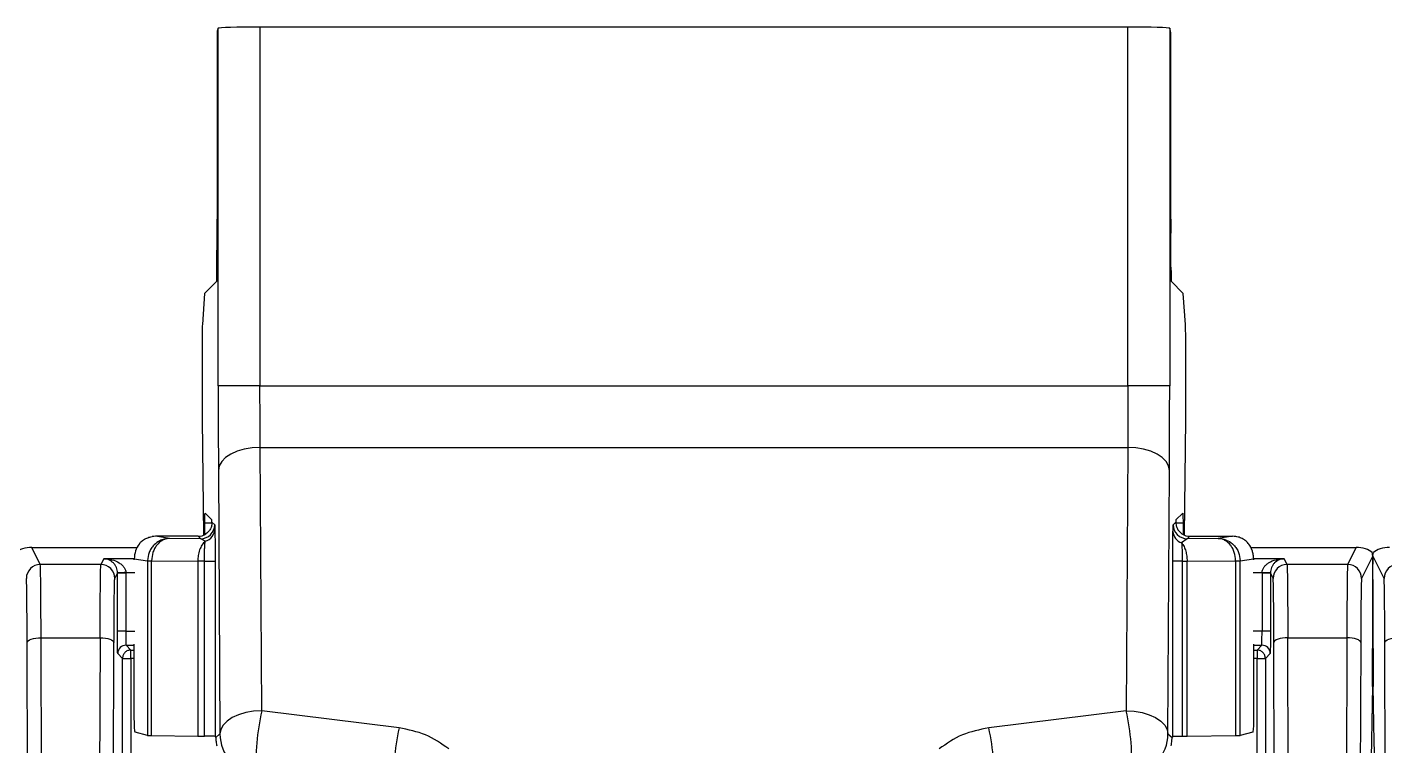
# Model space of a CAD drawing. Header units: inches. Extents: x 897.4 to 914.4, y -8.5 to 2.5.
# Drawn here: x 907.102 to 908.062, y 0.905 to 1.413 of the extents above; entities that cross this region are included whole.
import ezdxf

# ---------------------------------------------------------------- set-up
doc = ezdxf.new("R2010")
doc.units = ezdxf.units.IN
doc.header["$LTSCALE"] = 4
doc.header["$MEASUREMENT"] = 0
doc.layers.get('0').update_dxf_attribs({"linetype": 'CONTINUOUS'})

msp = doc.modelspace()

# ---------------------------------------------------------------- linework, layer by layer
for p, q in [((907.23692, 1.41225), (907.23623, 1.41018)), ((907.23692, 1.15932), (907.23692, 1.41225)), ((907.26644, 1.41302), (907.26644, 1.15932)), ((907.88011, 1.41302), (907.26644, 1.41302)), ((907.88011, 1.15932), (907.88011, 1.41302)), ((907.90964, 1.41225), (907.90964, 1.15932)), ((907.91033, 1.41018), (907.90964, 1.41225)), ((907.23614, 1.40034), (907.23614, 1.27728)), ((907.91042, 1.27728), (907.91042, 1.40034)), ((907.236, 1.24317), (907.23612, 1.26744)), ((907.91056, 1.24317), (907.91044, 1.26744)), ((907.23585, 1.23333), (907.22729, 1.22477)), ((907.91926, 1.22477), (907.91071, 1.23333)), ((907.22728, 1.22463), (907.22571, 1.20264)), ((907.22728, 1.22463), (907.22729, 1.22477)), ((907.91926, 1.22477), (907.91928, 1.22463)), ((907.92085, 1.20264), (907.91928, 1.22463)), ((907.22556, 1.1831), (907.22556, 1.13563)), ((907.921, 1.13563), (907.921, 1.1831)), ((907.26644, 1.15932), (907.23692, 1.15932)), ((907.26644, 1.15932), (907.88011, 1.15932)), ((907.90964, 1.15932), (907.88011, 1.15932)), ((907.22556, 1.13563), (907.22641, 1.05367)), ((907.92015, 1.05367), (907.921, 1.13563)), ((907.2666, 1.11586), (907.87996, 1.11586)), ((907.26768, 0.92953), (907.2666, 1.11586)), ((907.87996, 1.11586), (907.87888, 0.92953)), ((907.23707, 1.09957), (907.23815, 0.91323)), ((907.90841, 0.91323), (907.90948, 1.09957)), ((907.22761, 1.06937), (907.23247, 1.06451)), ((907.91409, 1.06451), (907.91895, 1.06937)), ((907.22741, 1.05415), (907.22747, 1.06233)), ((907.23247, 1.06233), (907.22747, 1.06233)), ((907.23251, 1.06283), (907.23441, 1.06105)), ((907.23441, 1.06105), (907.23455, 1.05831)), ((907.91215, 1.06106), (907.91404, 1.06283)), ((907.91908, 1.06233), (907.91409, 1.06233)), ((907.91908, 1.06233), (907.91914, 1.05415)), ((907.20257, 1.05139), (907.19255, 1.05295)), ((907.22271, 1.05295), (907.19255, 1.05295)), ((907.20257, 1.05139), (907.19952, 1.05091)), ((907.22457, 1.05121), (907.20257, 1.05139)), ((907.22457, 1.05121), (907.22271, 1.05295)), ((907.22777, 1.0495), (907.22457, 1.05121)), ((907.92199, 1.05122), (907.91809, 1.04832)), ((907.92385, 1.05295), (907.92199, 1.05122)), ((907.9439, 1.05138), (907.92199, 1.05122)), ((907.92385, 1.05295), (907.95401, 1.05295)), ((907.95401, 1.05295), (907.9439, 1.05138)), ((907.94687, 1.0509), (907.9439, 1.05138)), ((907.11112, 1.03298), (907.10507, 1.04508)), ((907.10507, 1.04508), (907.1795, 1.04508)), ((907.156, 1.03709), (907.15394, 1.03298)), ((907.17761, 1.03709), (907.156, 1.03709)), ((907.17761, 1.03708), (907.18696, 1.03562)), ((907.17761, 1.03627), (907.17761, 1.03708)), ((907.9595, 1.03561), (907.96895, 1.03708)), ((907.9668, 1.04508), (908.04149, 1.04508)), ((907.99056, 1.03709), (907.96895, 1.03709)), ((907.96895, 1.03708), (907.96895, 1.03627)), ((907.99261, 1.03298), (907.99056, 1.03709)), ((908.04149, 1.04508), (908.03544, 1.03298)), ((908.05325, 1.03907), (908.04528, 1.02314)), ((908.06122, 1.02314), (908.05325, 1.03907)), ((907.15394, 1.03298), (907.11112, 1.03298)), ((907.16571, 1.02698), (907.16571, 1.02715)), ((907.17161, 1.02725), (907.17161, 1.02698)), ((907.17161, 1.02725), (907.17792, 1.02725)), ((907.18696, 1.03562), (907.18696, 1.03571)), ((907.18696, 1.03562), (907.18983, 1.03562)), ((907.18696, 1.03562), (907.18696, 0.91213)), ((907.18983, 1.03562), (907.18983, 1.03565)), ((907.18983, 1.03565), (907.2225, 1.03539)), ((907.18983, 0.91204), (907.18983, 1.03562)), ((907.2225, 1.03539), (907.2225, 0.91162)), ((907.22716, 0.91158), (907.22716, 1.03539)), ((907.23469, 1.03539), (907.23469, 0.91146)), ((907.91187, 0.91146), (907.91187, 1.03539)), ((907.91853, 1.03539), (907.91853, 0.91158)), ((907.92193, 1.03539), (907.95626, 1.03564)), ((907.92193, 0.91161), (907.92193, 1.03539)), ((907.95626, 1.03564), (907.95626, 1.03561)), ((907.95626, 1.03561), (907.95626, 0.91202)), ((907.95626, 1.03561), (907.9595, 1.03561)), ((907.9595, 0.9121), (907.9595, 1.03561)), ((907.96864, 1.02725), (907.97495, 1.02725)), ((907.97495, 1.02725), (907.97494, 1.02698)), ((907.98085, 1.02715), (907.97495, 1.02725)), ((907.98085, 1.02715), (907.98085, 1.02698)), ((908.03544, 1.03298), (907.99261, 1.03298)), ((907.16379, 1.02314), (907.16571, 1.02698)), ((907.16571, 0.98578), (907.16571, 1.02698)), ((907.17161, 1.02698), (907.16571, 1.02698)), ((907.17161, 1.02698), (907.17161, 0.98578)), ((907.98085, 1.02698), (907.97494, 1.02698)), ((907.97494, 1.02698), (907.97494, 0.98578)), ((907.98085, 1.02698), (907.98085, 0.98578)), ((907.98085, 1.02698), (907.98277, 1.02314)), ((908.05309, 1.01191), (908.05309, 0.9735)), ((908.05341, 0.9735), (908.05341, 1.01191)), ((907.1128, 0.62504), (907.11167, 0.98116)), ((907.11167, 0.98116), (907.15339, 0.98116)), ((907.15339, 0.98116), (907.15226, 0.62504)), ((907.17161, 0.98578), (907.16571, 0.98578)), ((907.17161, 0.98578), (907.17792, 0.98578)), ((907.97494, 0.98578), (907.96864, 0.98578)), ((907.98085, 0.98578), (907.97494, 0.98578)), ((907.9943, 0.62504), (907.99317, 0.98116)), ((907.99317, 0.98116), (908.03489, 0.98116)), ((908.03489, 0.98116), (908.03376, 0.62504)), ((907.10296, 0.62168), (907.10183, 0.97779)), ((907.1621, 0.62168), (907.16323, 0.97779)), ((907.16927, 0.96661), (907.16584, 0.97003)), ((907.17175, 0.97593), (907.17761, 0.97593)), ((907.17175, 0.97593), (907.17517, 0.97251)), ((907.17517, 0.96661), (907.17517, 0.97251)), ((907.17517, 0.97251), (907.17761, 0.97251)), ((907.17761, 0.92291), (907.17761, 0.97676)), ((907.96895, 0.97676), (907.96895, 0.92291)), ((907.96895, 0.97593), (907.97481, 0.97593)), ((907.96895, 0.97251), (907.97139, 0.97251)), ((907.97139, 0.97251), (907.97481, 0.97593)), ((907.97139, 0.97251), (907.97139, 0.96661)), ((907.98071, 0.97003), (907.97729, 0.96661)), ((907.98446, 0.62168), (907.98333, 0.97779)), ((908.04473, 0.97779), (908.0436, 0.62168)), ((908.0629, 0.62168), (908.06177, 0.97779)), ((907.16927, 0.84402), (907.16927, 0.96661)), ((907.16927, 0.96661), (907.17517, 0.96661)), ((907.17517, 0.96661), (907.17517, 0.84402)), ((907.17761, 0.96661), (907.17517, 0.96661)), ((907.97139, 0.96661), (907.96895, 0.96661)), ((907.97139, 0.96661), (907.97729, 0.96661)), ((907.97139, 0.84402), (907.97139, 0.96661)), ((907.97729, 0.96661), (907.97729, 0.84402)), ((908.05294, 0.94674), (908.05084, 0.83413)), ((908.05429, 0.90756), (908.05355, 0.94674)), ((907.36488, 0.91745), (907.26768, 0.92953)), ((907.87888, 0.92953), (907.78168, 0.91745)), ((907.18696, 0.91213), (907.17813, 0.91433)), ((907.18983, 0.91204), (907.2225, 0.91162)), ((907.23523, 0.91066), (907.23815, 0.91323)), ((907.90841, 0.91323), (907.91133, 0.91066)), ((907.92193, 0.91161), (907.95626, 0.91202)), ((907.96843, 0.91433), (907.9595, 0.9121)), ((907.23469, 0.91146), (907.23523, 0.91065)), ((907.91133, 0.91065), (907.91187, 0.91146)), ((907.91133, 0.91065), (907.91133, 0.91065))]:
    msp.add_line(p, q)
at = {"flags": 128}
for points in [[(907.2666, 1.11586), (907.26087, 1.11553), (907.25535, 1.11459), (907.25026, 1.11308), (907.2458, 1.11105), (907.24213, 1.10858), (907.23938, 1.10578), (907.23768, 1.10273), (907.23707, 1.09957)], [(907.90948, 1.09957), (907.90888, 1.10273), (907.90717, 1.10578), (907.90443, 1.10858), (907.90076, 1.11105), (907.89629, 1.11308), (907.89121, 1.11459), (907.88569, 1.11553), (907.87996, 1.11586)], [(907.17161, 1.02725), (907.17047, 1.02723), (907.16936, 1.02721), (907.16835, 1.0272), (907.16746, 1.02718), (907.16672, 1.02717), (907.16617, 1.02716), (907.16583, 1.02715), (907.16571, 1.02715)], [(907.10183, 0.97779), (907.10203, 0.97845), (907.1026, 0.97907), (907.10352, 0.97965), (907.10474, 0.98016), (907.10623, 0.98058), (907.10792, 0.98089), (907.10976, 0.98109), (907.11167, 0.98116)], [(907.15339, 0.98116), (907.1553, 0.98109), (907.15714, 0.98089), (907.15883, 0.98058), (907.16032, 0.98016), (907.16155, 0.97965), (907.16246, 0.97907), (907.16303, 0.97845), (907.16323, 0.97779)], [(907.99317, 0.98116), (907.99126, 0.98109), (907.98942, 0.98089), (907.98773, 0.98058), (907.98624, 0.98016), (907.98501, 0.97965), (907.9841, 0.97907), (907.98353, 0.97845), (907.98333, 0.97779)], [(908.04473, 0.97779), (908.04453, 0.97845), (908.04396, 0.97907), (908.04304, 0.97965), (908.04182, 0.98016), (908.04033, 0.98058), (908.03863, 0.98089), (908.0368, 0.98109), (908.03489, 0.98116)], [(908.06177, 0.97779), (908.06197, 0.97845), (908.06254, 0.97907), (908.06346, 0.97965), (908.06468, 0.98016), (908.06617, 0.98058), (908.06786, 0.98089), (908.0697, 0.98109), (908.07161, 0.98116)], [(907.26768, 0.92953), (907.26194, 0.9292), (907.25643, 0.92826), (907.25134, 0.92674), (907.24687, 0.92472), (907.2432, 0.92225), (907.24046, 0.91944), (907.23876, 0.9164), (907.23815, 0.91323)], [(907.87888, 0.92953), (907.88462, 0.9292), (907.89013, 0.92826), (907.89522, 0.92674), (907.89968, 0.92472), (907.90336, 0.92225), (907.9061, 0.91944), (907.9078, 0.9164), (907.90841, 0.91323)]]:
    msp.add_lwpolyline(points, dxfattribs=at)
for centre, radius, start, end in [((907.22457, 1.06105), 0.00984, 270.00889, 359.99282), ((907.22517, 1.05852), 0.00939, 286.11011, 358.74405), ((907.92083, 1.05674), 0.00886, 182.24306, 251.97872), ((907.92199, 1.06106), 0.00984, 180.00179, 269.9965), ((907.11112, 1.02313), 0.00984, 90.00235, 179.98911), ((907.15394, 1.02313), 0.00984, 0.01358, 89.99496), ((907.19017, 1.13326), 0.09761, 268.11521, 269.79984), ((907.95571, 1.16178), 0.12614, 270.24796, 271.72122), ((907.95054, 1.03562), 0.00896, 359.90656, 0.47289), ((907.99261, 1.02313), 0.00984, 90.0032, 179.98741), ((908.03544, 1.02313), 0.00984, 0.01175, 89.99679), ((908.07106, 1.02313), 0.00984, 90.00235, 179.98911), ((907.17175, 0.97003), 0.00591, 90.00059, 179.99941), ((907.97481, 0.97003), 0.00591, 0.00059, 89.99941), ((907.42271, 0.89413), 0.15902, 167.13865, 183.67715), ((907.72386, 0.89413), 0.15901, 356.32263, 12.86193), ((907.26768, 0.91324), 0.02953, 180.00467, 262.87028), ((907.51991, 0.88205), 0.15902, 167.13879, 183.67701), ((907.62665, 0.88205), 0.15902, 356.32277, 12.8618), ((907.87888, 0.91324), 0.02953, 277.1296, 359.99545)]:
    msp.add_arc(centre, radius, start, end)
for centre, major_axis, ratio, start_param, end_param in [((907.26644, 1.41225), (0.02953, 0), 0.026186, 1.570796, 3.132866), ((907.88011, 1.41225), (0.02953, 0), 0.026186, 0.008727, 1.570796), ((907.23623, 1.40034), (0, 0.00984), 0.008727, 0.02618, 1.570796), ((907.91033, 1.40034), (0, 0.00984), 0.008727, 4.712389, 6.257005), ((907.23597, 1.27728), (0, 0.01969), 0.008727, 4.18879, 4.712389), ((907.91059, 1.27728), (0, 0.01969), 0.008727, 1.570796, 2.094395), ((907.23585, 1.25301), (0, 0.01969), 0.008727, 3.150319, 4.18879), ((907.91071, 1.25301), (0, 0.01969), 0.008727, 2.094395, 3.132866), ((907.22573, 1.1831), (0, 0.01969), 0.008727, 0.122173, 1.570796), ((907.92083, 1.1831), (0, 0.01969), 0.008727, 4.712389, 6.161012), ((907.23247, 1.05466), (0, 0.00984), 0.008727, 5.690371, 6.274459), ((907.91409, 1.05466), (0, 0.00984), 0.008727, 0.008727, 0.592814), ((907.19139, 1.03738), (0.00112, 0.01572), 0.873936, 0.937397, 1.652253), ((907.19255, 1.0372), (0.01558, -0.00243), 0.998596, 1.725402, 1.872674), ((907.22271, 1.06279), (-0.00719, 0.00672), 0.999929, 2.322445, 2.921594), ((907.92385, 1.06279), (-0.00719, -0.00672), 0.999929, 0.219999, 0.819148), ((907.954, 1.0372), (0.01558, 0.00243), 0.998596, 1.268918, 1.416191), ((907.10261, 1.04015), (0.01012, 0.00152), 0.462497, 1.256539, 2.564741), ((908.04395, 1.04015), (0.01012, -0.00152), 0.462497, 0.576852, 1.885054), ((908.05335, 1.01191), (0, 0.02953), 0.008727, 0.402979, 1.570796), ((908.05315, 1.01191), (0, 0.02953), 0.008727, 4.712389, 5.880207), ((908.06255, 1.04015), (0.01012, 0.00152), 0.462497, 1.256539, 2.564741), ((908.05283, 0.9735), (0, 0.02953), 0.008727, 3.577925, 4.712389), ((908.05366, 0.9735), (0, 0.02953), 0.008727, 1.570796, 2.70526), ((907.19679, 0.91213), (0.00984, 0), 0.013091, 3.193953, 3.926991), ((907.94967, 0.91211), (0.00984, 0), 0.013091, 5.445427, 6.230825), ((907.22946, 0.91171), (0.00984, 0), 0.013091, 3.926991, 4.476013), ((907.22485, 0.91146), (0.00984, 0), 0.013091, 0.008727, 1.33442), ((908.05418, 0.8808), (0, 0.02953), 0.008726, 4.712389, 5.846871)]:
    msp.add_ellipse(centre, major_axis=major_axis, ratio=ratio, start_param=start_param, end_param=end_param)
for points, knots in [([(907.23692, 1.15932), (907.23692, 1.1487), (907.23694, 1.12746), (907.23703, 1.10886), (907.23707, 1.09957)], [0, 0, 0, 0, 0.500002, 1, 1, 1, 1]), ([(907.2666, 1.11586), (907.26656, 1.12273), (907.26647, 1.13627), (907.26645, 1.15171), (907.26644, 1.15932)], [0, 0, 0, 0, 0.5073206, 1, 1, 1, 1]), ([(907.88011, 1.15932), (907.88011, 1.15171), (907.88009, 1.13627), (907.88, 1.12273), (907.87996, 1.11586)], [0, 0, 0, 0, 0.492679, 1, 1, 1, 1]), ([(907.90948, 1.09957), (907.90953, 1.10886), (907.90962, 1.12746), (907.90963, 1.1487), (907.90964, 1.15932)], [0, 0, 0, 0, 0.4999981, 1, 1, 1, 1]), ([(907.22747, 1.06233), (907.22748, 1.06342), (907.22751, 1.06609), (907.22755, 1.06883), (907.22759, 1.06919), (907.22761, 1.06937)], [0, 0, 0, 0, 0.261171, 0.643603, 1, 1, 1, 1]), ([(907.91895, 1.06937), (907.91896, 1.06927), (907.919, 1.06905), (907.91905, 1.0668), (907.91907, 1.06379), (907.91908, 1.06233)], [0, 0, 0, 0, 0.261172, 0.643605, 1, 1, 1, 1]), ([(907.23251, 1.06283), (907.2325, 1.06224), (907.23247, 1.06106), (907.23178, 1.05873), (907.2304, 1.0564), (907.22899, 1.05526), (907.22826, 1.05466)], [0, 0, 0, 0, 0.254268, 0.509659, 0.743584, 1, 1, 1, 1]), ([(907.23455, 1.05831), (907.23457, 1.05729), (907.23461, 1.05523), (907.23466, 1.04964), (907.23469, 1.04289), (907.23469, 1.03791), (907.23469, 1.03542)], [0, 0, 0, 0, 0.248954, 0.500093, 0.74932, 1, 1, 1, 1]), ([(907.91187, 1.03542), (907.91187, 1.03757), (907.91187, 1.04187), (907.9119, 1.04781), (907.91193, 1.05299), (907.91196, 1.05526), (907.91198, 1.05639)], [0, 0, 0, 0, 0.249301, 0.499861, 0.749496, 1, 1, 1, 1]), ([(907.91198, 1.05639), (907.91201, 1.05773), (907.91206, 1.06046), (907.91212, 1.06086), (907.91215, 1.06106)], [0, 0, 0, 0, 0.489675, 1, 1, 1, 1]), ([(907.91404, 1.06283), (907.91406, 1.06224), (907.91409, 1.06106), (907.91478, 1.05873), (907.91616, 1.0564), (907.91756, 1.05526), (907.9183, 1.05466)], [0, 0, 0, 0, 0.25427, 0.509658, 0.743584, 1, 1, 1, 1]), ([(907.18098, 1.04748), (907.18153, 1.04813), (907.18261, 1.04942), (907.18534, 1.0513), (907.18805, 1.05238), (907.18966, 1.05267), (907.19023, 1.05278)], [0, 0, 0, 0, 0.313614, 0.626571, 0.867534, 1, 1, 1, 1]), ([(907.19863, 1.05085), (907.19765, 1.05054), (907.19504, 1.0497), (907.1919, 1.04737), (907.18949, 1.0444), (907.18753, 1.04075), (907.18719, 1.03771), (907.18696, 1.03571)], [0, 0, 0, 0, 0.152229, 0.403801, 0.559717, 0.7112, 1, 1, 1, 1]), ([(907.19952, 1.05091), (907.19866, 1.05057), (907.19648, 1.04971), (907.19386, 1.04733), (907.1919, 1.04435), (907.1903, 1.0407), (907.19002, 1.03765), (907.18983, 1.03565)], [0, 0, 0, 0, 0.160769, 0.409859, 0.564155, 0.71413, 1, 1, 1, 1]), ([(907.20257, 1.05139), (907.20129, 1.05137), (907.19994, 1.05134), (907.19869, 1.05088), (907.19863, 1.05085)], [0, 0, 0, 0, 0.948162, 1, 1, 1, 1]), ([(907.22777, 1.0495), (907.22696, 1.04867), (907.22537, 1.04706), (907.22371, 1.04343), (907.2227, 1.03949), (907.22257, 1.03675), (907.2225, 1.03543)], [0, 0, 0, 0, 0.273196, 0.530745, 0.772925, 1, 1, 1, 1]), ([(907.22716, 1.03541), (907.22717, 1.03693), (907.22718, 1.03996), (907.22731, 1.04409), (907.22751, 1.0475), (907.22768, 1.04883), (907.22777, 1.0495)], [0, 0, 0, 0, 0.249921, 0.499785, 0.749781, 1, 1, 1, 1]), ([(907.91809, 1.04832), (907.91815, 1.04759), (907.91828, 1.04614), (907.91842, 1.04296), (907.91851, 1.03934), (907.91852, 1.03673), (907.91853, 1.03541)], [0, 0, 0, 0, 0.251919, 0.500878, 0.749491, 1, 1, 1, 1]), ([(907.91809, 1.04832), (907.91868, 1.04747), (907.91984, 1.04581), (907.92103, 1.04251), (907.92178, 1.03902), (907.92188, 1.0366), (907.92193, 1.03542)], [0, 0, 0, 0, 0.266905, 0.522392, 0.766686, 1, 1, 1, 1]), ([(907.9439, 1.05138), (907.94518, 1.05135), (907.94657, 1.05132), (907.94784, 1.05084), (907.94794, 1.0508)], [0, 0, 0, 0, 0.924351, 1, 1, 1, 1]), ([(907.95626, 1.03564), (907.95608, 1.03764), (907.95581, 1.04069), (907.95425, 1.04434), (907.95235, 1.04732), (907.94981, 1.04969), (907.9477, 1.05056), (907.94687, 1.0509)], [0, 0, 0, 0, 0.28569, 0.435611, 0.589942, 0.839103, 1, 1, 1, 1]), ([(907.94794, 1.0508), (907.94889, 1.0505), (907.95146, 1.04967), (907.95456, 1.04736), (907.95697, 1.04439), (907.95894, 1.04074), (907.95928, 1.0377), (907.9595, 1.0357)], [0, 0, 0, 0, 0.148002, 0.401019, 0.557696, 0.709906, 1, 1, 1, 1]), ([(907.96557, 1.04748), (907.96503, 1.04813), (907.96395, 1.04942), (907.96122, 1.0513), (907.95851, 1.05238), (907.9569, 1.05267), (907.95633, 1.05278)], [0, 0, 0, 0, 0.313624, 0.626586, 0.867543, 1, 1, 1, 1]), ([(907.96895, 1.03708), (907.96894, 1.03753), (907.96892, 1.03847), (907.96869, 1.04039), (907.96777, 1.04416), (907.9665, 1.04607), (907.96557, 1.04748)], [0, 0, 0, 0, 0.090682, 0.186396, 0.404491, 1, 1, 1, 1]), ([(907.15967, 1.03623), (907.15963, 1.03626), (907.15847, 1.03706), (907.15721, 1.03708), (907.156, 1.03709)], [0, 0, 0, 0, 0.03762, 1, 1, 1, 1]), ([(907.156, 1.03709), (907.15791, 1.03695), (907.16167, 1.03666), (907.16607, 1.03488), (907.16891, 1.03276), (907.17039, 1.03103), (907.17137, 1.02918), (907.17154, 1.02787), (907.17161, 1.02725)], [0, 0, 0, 0, 0.300435, 0.592276, 0.717706, 0.825036, 0.917457, 1, 1, 1, 1]), ([(907.97495, 1.02725), (907.97502, 1.02787), (907.97519, 1.02918), (907.97617, 1.03103), (907.97765, 1.03276), (907.98049, 1.03489), (907.98489, 1.03666), (907.98865, 1.03695), (907.99056, 1.03709)], [0, 0, 0, 0, 0.082518, 0.174962, 0.282274, 0.407723, 0.699567, 1, 1, 1, 1]), ([(907.99056, 1.03709), (907.98935, 1.03708), (907.98809, 1.03706), (907.98693, 1.03626), (907.98689, 1.03623)], [0, 0, 0, 0, 0.962369, 1, 1, 1, 1]), ([(908.05325, 1.03907), (908.0531, 1.04009), (908.05292, 1.04129), (908.05283, 1.04141), (908.05282, 1.04143)], [0, 0, 0, 0, 0.8450491, 1, 1, 1, 1]), ([(908.05325, 1.03907), (908.0534, 1.04009), (908.05358, 1.04129), (908.05367, 1.04141), (908.05368, 1.04143)], [0, 0, 0, 0, 0.845049, 1, 1, 1, 1]), ([(907.11167, 0.98116), (907.11165, 0.98684), (907.11161, 0.99923), (907.11149, 1.01566), (907.11132, 1.02956), (907.11119, 1.03179), (907.11112, 1.03298)], [0, 0, 0, 0, 0.196266, 0.428427, 0.696381, 1, 1, 1, 1]), ([(907.15339, 0.98116), (907.15341, 0.98684), (907.15346, 0.99923), (907.15358, 1.01566), (907.15374, 1.02956), (907.15387, 1.03179), (907.15394, 1.03298)], [0, 0, 0, 0, 0.196266, 0.428427, 0.696381, 1, 1, 1, 1]), ([(907.16571, 1.02715), (907.16566, 1.02777), (907.16557, 1.02908), (907.16496, 1.03094), (907.16403, 1.03267), (907.1623, 1.0348), (907.16075, 1.03565), (907.15967, 1.03623)], [0, 0, 0, 0, 0.1199773, 0.2543434, 0.4103883, 0.592775, 1, 1, 1, 1]), ([(907.22716, 1.03539), (907.22629, 1.03539), (907.22456, 1.03539), (907.22319, 1.03539), (907.2225, 1.03539)], [0, 0, 0, 0, 0.50001, 1, 1, 1, 1]), ([(907.22716, 1.03539), (907.22819, 1.03539), (907.23026, 1.03539), (907.23268, 1.03539), (907.23435, 1.03539), (907.23458, 1.03539), (907.23469, 1.03539)], [0, 0, 0, 0, 0.25, 0.5, 0.75, 1, 1, 1, 1]), ([(907.91853, 1.03539), (907.9176, 1.03539), (907.91574, 1.03539), (907.91362, 1.03539), (907.91217, 1.03539), (907.91197, 1.03539), (907.91187, 1.03539)], [0, 0, 0, 0, 0.250005, 0.500002, 0.75, 1, 1, 1, 1]), ([(907.91853, 1.03539), (907.91914, 1.03539), (907.92038, 1.03539), (907.92141, 1.03539), (907.92193, 1.03539)], [0, 0, 0, 0, 0.499986, 1, 1, 1, 1]), ([(907.98689, 1.03623), (907.98581, 1.03565), (907.98426, 1.0348), (907.98253, 1.03267), (907.9816, 1.03094), (907.98099, 1.02908), (907.9809, 1.02777), (907.98085, 1.02715)], [0, 0, 0, 0, 0.407225, 0.589602, 0.745624, 0.880023, 1, 1, 1, 1]), ([(907.99261, 1.03298), (907.99269, 1.03179), (907.99282, 1.02956), (907.99298, 1.01566), (907.9931, 0.99923), (907.99315, 0.98684), (907.99317, 0.98116)], [0, 0, 0, 0, 0.303619, 0.571573, 0.803734, 1, 1, 1, 1]), ([(908.03544, 1.03298), (908.03537, 1.03179), (908.03523, 1.02956), (908.03507, 1.01566), (908.03495, 0.99923), (908.03491, 0.98684), (908.03489, 0.98116)], [0, 0, 0, 0, 0.303619, 0.571573, 0.803734, 1, 1, 1, 1]), ([(907.10183, 0.97779), (907.10181, 0.98395), (907.10175, 0.99655), (907.10162, 1.01112), (907.10146, 1.02102), (907.10133, 1.02244), (907.10128, 1.02314)], [0, 0, 0, 0, 0.244241, 0.499993, 0.755751, 1, 1, 1, 1]), ([(907.16323, 0.97779), (907.16326, 0.98395), (907.16331, 0.99655), (907.16344, 1.01112), (907.16361, 1.02102), (907.16373, 1.02244), (907.16379, 1.02314)], [0, 0, 0, 0, 0.244241, 0.499993, 0.755751, 1, 1, 1, 1]), ([(907.98333, 0.97779), (907.9833, 0.98395), (907.98325, 0.99655), (907.98312, 1.01112), (907.98295, 1.02102), (907.98283, 1.02244), (907.98277, 1.02314)], [0, 0, 0, 0, 0.244241, 0.499993, 0.755751, 1, 1, 1, 1]), ([(908.04528, 1.02314), (908.04522, 1.02244), (908.0451, 1.02102), (908.04494, 1.01112), (908.0448, 0.99655), (908.04475, 0.98395), (908.04473, 0.97779)], [0, 0, 0, 0, 0.244249, 0.500007, 0.755759, 1, 1, 1, 1]), ([(908.06177, 0.97779), (908.06175, 0.98395), (908.06169, 0.99655), (908.06156, 1.01112), (908.0614, 1.02102), (908.06127, 1.02244), (908.06122, 1.02314)], [0, 0, 0, 0, 0.244241, 0.499993, 0.755751, 1, 1, 1, 1]), ([(907.16584, 0.97003), (907.16583, 0.97026), (907.1658, 0.9706), (907.16577, 0.97257), (907.16575, 0.9746), (907.16573, 0.9771), (907.16571, 0.98075), (907.16571, 0.98381), (907.16571, 0.98578)], [0, 0, 0, 0, 0.23957, 0.368287, 0.500011, 0.62872, 0.760445, 1, 1, 1, 1]), ([(907.17161, 0.98578), (907.17163, 0.98449), (907.17165, 0.98193), (907.17168, 0.97869), (907.17172, 0.97641), (907.17174, 0.97609), (907.17175, 0.97593)], [0, 0, 0, 0, 0.250014, 0.500014, 0.750002, 1, 1, 1, 1]), ([(907.97481, 0.97593), (907.97482, 0.97609), (907.97484, 0.97641), (907.97488, 0.97869), (907.97491, 0.98193), (907.97493, 0.98449), (907.97494, 0.98578)], [0, 0, 0, 0, 0.249998, 0.499986, 0.749986, 1, 1, 1, 1]), ([(907.98085, 0.98578), (907.98085, 0.98381), (907.98085, 0.98078), (907.98083, 0.97712), (907.98081, 0.97463), (907.98079, 0.97258), (907.98076, 0.97061), (907.98073, 0.97026), (907.98071, 0.97003)], [0, 0, 0, 0, 0.239555, 0.368275, 0.499986, 0.628716, 0.76043, 1, 1, 1, 1]), ([(907.17517, 0.97251), (907.1744, 0.97242), (907.17285, 0.97225), (907.1709, 0.97088), (907.16953, 0.96893), (907.16936, 0.96738), (907.16927, 0.96661)], [0, 0, 0, 0, 0.2499946, 0.4999837, 0.7499992, 1, 1, 1, 1]), ([(907.97729, 0.96661), (907.9772, 0.96738), (907.97702, 0.96893), (907.97566, 0.97088), (907.97371, 0.97225), (907.97216, 0.97242), (907.97139, 0.97251)], [0, 0, 0, 0, 0.2500014, 0.5000175, 0.7500204, 1, 1, 1, 1]), ([(907.17813, 0.91433), (907.17799, 0.91543), (907.17781, 0.91692), (907.17765, 0.92007), (907.17761, 0.92173), (907.17761, 0.92253), (907.17761, 0.92291)], [0, 0, 0, 0, 0.606129, 0.826204, 0.917048, 1, 1, 1, 1]), ([(907.96895, 0.92291), (907.96895, 0.92253), (907.96894, 0.92173), (907.9689, 0.92007), (907.96875, 0.91692), (907.96857, 0.91543), (907.96843, 0.91433)], [0, 0, 0, 0, 0.08291, 0.173794, 0.39387, 1, 1, 1, 1]), ([(907.39992, 0.90259), (907.39467, 0.90628), (907.38437, 0.91352), (907.37129, 0.91616), (907.36488, 0.91745)], [0, 0, 0, 0, 0.510075, 1, 1, 1, 1]), ([(907.78168, 0.91745), (907.77527, 0.91616), (907.76219, 0.91352), (907.75189, 0.90628), (907.74664, 0.90259)], [0, 0, 0, 0, 0.489925, 1, 1, 1, 1]), ([(907.23523, 0.91065), (907.23524, 0.91057), (907.23525, 0.91043), (907.23528, 0.90939), (907.2354, 0.90788), (907.2356, 0.90623), (907.23581, 0.90517), (907.23589, 0.90474)], [0, 0, 0, 0, 0.215485, 0.430995, 0.646164, 0.85999, 1, 1, 1, 1]), ([(907.91067, 0.90474), (907.91079, 0.9054), (907.91103, 0.90671), (907.91121, 0.90847), (907.91129, 0.90981), (907.91131, 0.91053), (907.91132, 0.91061), (907.91133, 0.91065)], [0, 0, 0, 0, 0.215826, 0.431733, 0.64534, 0.859621, 1, 1, 1, 1]), ([(907.91187, 0.91146), (907.91197, 0.91147), (907.91217, 0.91149), (907.91362, 0.91152), (907.91574, 0.91155), (907.9176, 0.91157), (907.91853, 0.91158)], [0, 0, 0, 0, 0.25, 0.499998, 0.749995, 1, 1, 1, 1]), ([(907.91853, 0.91158), (907.91914, 0.91159), (907.92038, 0.9116), (907.92141, 0.91161), (907.92193, 0.91161)], [0, 0, 0, 0, 0.499986, 1, 1, 1, 1])]:
    msp.add_open_spline(points, degree=3, knots=knots)

doc.saveas('drawing.dxf')
